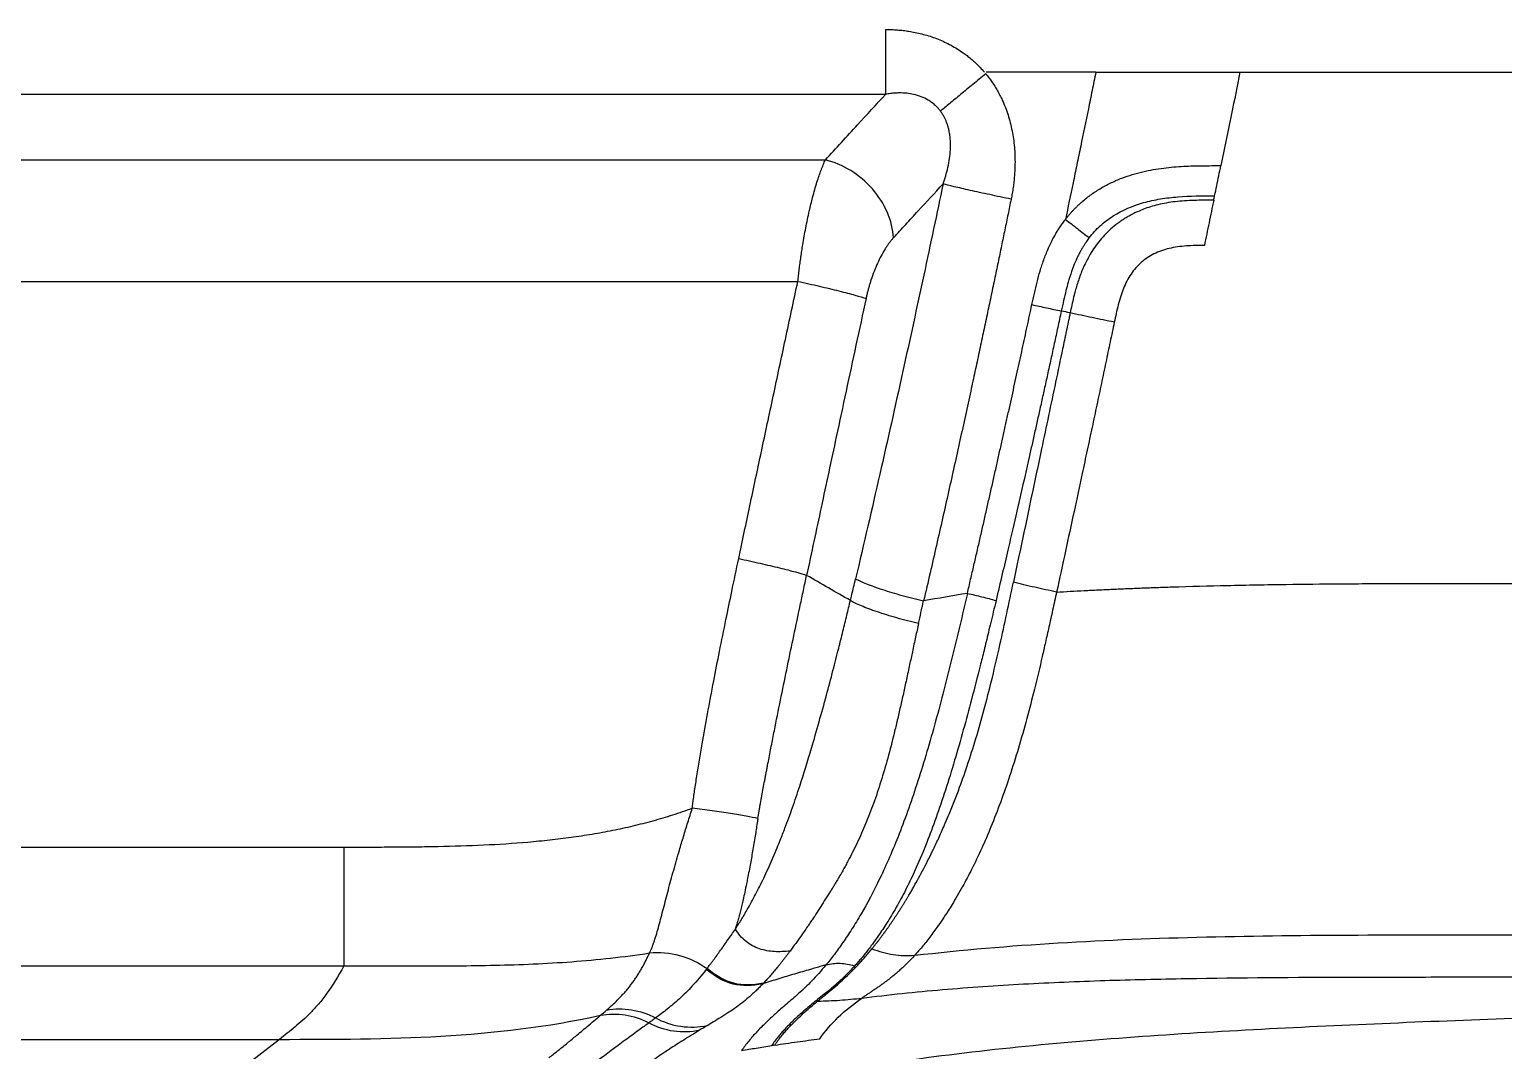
# Model space of a CAD drawing. Extents: x 0 to 84, y -21 to 126.
# Drawn here: x 33.72 to 43.5, y 68.7 to 75.48 of the extents above; entities that cross this region are included whole.
import ezdxf

# ---------------------------------------------------------------- set-up
doc = ezdxf.new("R2010")
doc.units = 0
doc.header["$MEASUREMENT"] = 0
doc.layers.add('1', color=4, linetype='Continuous')

# ---------------------------------------------------------------- blocks, each defined once
blk = doc.blocks.new('PRODIGY')
at = {"layer": '1', "color": 3, "linetype": 'Continuous', "lineweight": 25}
for p, q in [((40.7971, 75.195), (40.0677, 75.195)), ((40.7971, 75.195), (41.7543, 75.195)), ((41.7543, 75.195), (43.5626, 75.195)), ((6.248, 75.0497), (39.4018, 75.0497)), ((15.9212, 74.6137), (39.0007, 74.6137)), ((17.1363, 73.8064), (38.8182, 73.8064)), ((23.0982, 70.0498), (35.803, 70.0498)), ((24.4427, 69.2617), (35.803, 69.2617)), ((25.2651, 68.7727), (35.3756, 68.7727)), ((35.3756, 68.7727), (34.3238, 67.9571))]:
    blk.add_line(p, q, dxfattribs=at)
for points, knots in [([(39.4018, 75.4795), (39.4084, 75.4795), (39.4214, 75.4794), (39.441, 75.4788), (39.4605, 75.4779), (39.4798, 75.4766), (39.499, 75.475), (39.5181, 75.473), (39.537, 75.4706), (39.5559, 75.4678), (39.5985, 75.4607), (39.6638, 75.4458), (39.7514, 75.416), (39.8361, 75.3765), (39.899, 75.3373), (39.9417, 75.3058), (39.9668, 75.2856), (39.9911, 75.2644), (40.0143, 75.2422), (40.0368, 75.2192), (40.0509, 75.203), (40.058, 75.195)], [0, 0, 0, 0, 0.026663, 0.053173, 0.079537, 0.105768, 0.131873, 0.157863, 0.183748, 0.209539, 0.235245, 0.359352, 0.48143, 0.610536, 0.738143, 0.782066, 0.825778, 0.869352, 0.912864, 0.956388, 1, 1, 1, 1]), ([(39.4018, 75.0497), (39.4018, 75.0693), (39.4018, 75.0937), (39.4018, 75.1521), (39.4018, 75.1862), (39.4018, 75.2619), (39.4018, 75.3035), (39.4018, 75.3902), (39.4018, 75.4352), (39.4018, 75.4795)], [0, 0, 0, 0, 0.25, 0.25, 0.5, 0.5, 0.75, 0.75, 1, 1, 1, 1]), ([(40.0658, 75.1857), (40.0371, 75.1619), (40.0084, 75.1382), (39.9525, 75.0918), (39.9252, 75.0692), (39.8735, 75.0264), (39.849, 75.0061), (39.804, 74.9689), (39.7836, 74.952), (39.7656, 74.9371)], [0, 0, 0, 0, 0.25, 0.25, 0.5, 0.5, 0.75, 0.75, 1, 1, 1, 1]), ([(40.0658, 75.1857), (40.0694, 75.1813), (40.0766, 75.1725), (40.087, 75.159), (40.0971, 75.1452), (40.107, 75.1312), (40.1166, 75.117), (40.1259, 75.1025), (40.1349, 75.0878), (40.1436, 75.0728), (40.152, 75.0576), (40.1602, 75.0421), (40.168, 75.0263), (40.1881, 74.9838), (40.216, 74.9117), (40.2428, 74.8067), (40.2582, 74.6969), (40.2611, 74.6094), (40.259, 74.5461), (40.2566, 74.5078), (40.2529, 74.4692), (40.248, 74.4304), (40.2419, 74.3915), (40.2368, 74.3655), (40.2343, 74.3525)], [0, 0, 0, 0, 0.019396, 0.038806, 0.05824, 0.07771, 0.097227, 0.116801, 0.136444, 0.156166, 0.175979, 0.195893, 0.215919, 0.236068, 0.356297, 0.479384, 0.605037, 0.734141, 0.777522, 0.821248, 0.865338, 0.909814, 0.954695, 1, 1, 1, 1]), ([(40.7971, 75.195), (40.7888, 75.1547), (40.7806, 75.1144), (40.764, 75.0333), (40.7556, 74.9925), (40.7304, 74.8695), (40.7134, 74.7866), (40.6879, 74.6632), (40.6794, 74.6222), (40.6625, 74.5408), (40.6541, 74.5003), (40.6289, 74.3793), (40.612, 74.2988), (40.5951, 74.2183)], [0, 0, 0, 0, 0.125, 0.125, 0.25, 0.25, 0.5, 0.5, 0.625, 0.625, 0.75, 0.75, 1, 1, 1, 1]), ([(41.7543, 75.195), (41.7355, 75.1028), (41.6933, 74.8961), (41.6508, 74.6896), (41.6273, 74.5751)], [0, 0, 0, 0, 0.4460521, 1, 1, 1, 1]), ([(39.0007, 74.6137), (39.0717, 74.6911), (39.2049, 74.8366), (39.3391, 74.9818), (39.4018, 75.0497)], [0, 0, 0, 0, 0.532575, 1, 1, 1, 1]), ([(39.7656, 74.9371), (39.7638, 74.9395), (39.7601, 74.9443), (39.7543, 74.9514), (39.7482, 74.9583), (39.7418, 74.965), (39.7351, 74.9716), (39.7238, 74.9821), (39.707, 74.9958), (39.6775, 75.0154), (39.6375, 75.0347), (39.5891, 75.049), (39.5397, 75.0566), (39.4982, 75.0583), (39.4622, 75.057), (39.4323, 75.0544), (39.4121, 75.0513), (39.4018, 75.0497)], [0, 0, 0, 0, 0.02232, 0.044766, 0.067358, 0.090117, 0.113063, 0.136217, 0.204202, 0.272228, 0.397342, 0.530924, 0.646921, 0.771641, 0.844081, 0.920164, 1, 1, 1, 1]), ([(39.7826, 74.4536), (39.7833, 74.4558), (39.7849, 74.4602), (39.788, 74.4691), (39.7932, 74.4848), (39.8031, 74.5166), (39.8155, 74.5639), (39.8263, 74.6216), (39.8313, 74.6717), (39.8324, 74.7117), (39.8314, 74.7436), (39.8283, 74.7752), (39.8234, 74.8038), (39.8176, 74.8282), (39.8114, 74.8485), (39.8042, 74.868), (39.7961, 74.8867), (39.7869, 74.9044), (39.7769, 74.9213), (39.7693, 74.9318), (39.7656, 74.9371)], [0, 0, 0, 0, 0.014341, 0.028685, 0.057424, 0.115121, 0.231503, 0.354484, 0.469857, 0.533734, 0.593933, 0.659417, 0.722418, 0.765052, 0.806519, 0.846915, 0.886345, 0.924921, 0.962764, 1, 1, 1, 1]), ([(38.8182, 73.8064), (38.8189, 73.813), (38.8204, 73.8263), (38.8227, 73.8462), (38.825, 73.8663), (38.8275, 73.8865), (38.8301, 73.9068), (38.8328, 73.9271), (38.8356, 73.9476), (38.8385, 73.968), (38.8415, 73.9886), (38.8445, 74.0091), (38.8477, 74.0297), (38.856, 74.0812), (38.8709, 74.1649), (38.8928, 74.2701), (38.9178, 74.3725), (38.9397, 74.4491), (38.9587, 74.5073), (38.9702, 74.5395), (38.9796, 74.5638), (38.9866, 74.5813), (38.9936, 74.598), (38.9983, 74.6085), (39.0007, 74.6137)], [0, 0, 0, 0, 0.019991, 0.040155, 0.06049, 0.080991, 0.101655, 0.12248, 0.143461, 0.164594, 0.185876, 0.207302, 0.228868, 0.250569, 0.370454, 0.500425, 0.612161, 0.750086, 0.813104, 0.875003, 0.906421, 0.937737, 0.968935, 1, 1, 1, 1]), ([(39.453, 74.096), (39.4504, 74.1512), (39.4366, 74.2085), (39.3889, 74.3192), (39.3549, 74.3726), (39.2717, 74.4678), (39.2225, 74.5096), (39.1157, 74.5757), (39.0582, 74.6), (39.0007, 74.6137)], [0, 0, 0, 0, 0.25, 0.25, 0.5, 0.5, 0.75, 0.75, 1, 1, 1, 1]), ([(40.5951, 74.2183), (40.5988, 74.223), (40.6061, 74.2324), (40.6176, 74.2462), (40.6293, 74.2598), (40.6414, 74.2732), (40.6538, 74.2863), (40.6665, 74.2992), (40.6796, 74.3119), (40.693, 74.3244), (40.7216, 74.3497), (40.7674, 74.3858), (40.8325, 74.4277), (40.9003, 74.4634), (40.9914, 74.5022), (41.1073, 74.5369), (41.2454, 74.5609), (41.3785, 74.5721), (41.5052, 74.5752), (41.5873, 74.5751), (41.6273, 74.5751)], [0, 0, 0, 0, 0.015778, 0.031568, 0.04738, 0.063226, 0.079118, 0.09507, 0.111093, 0.127203, 0.143414, 0.211801, 0.281037, 0.347352, 0.413872, 0.542246, 0.665682, 0.78325, 0.894478, 1, 1, 1, 1]), ([(41.586, 74.3752), (41.5906, 74.3973), (41.6043, 74.4639), (41.6181, 74.5306), (41.6273, 74.5751)], [0, 0, 0, 0, 0.331685, 1, 1, 1, 1]), ([(39.7826, 74.4536), (39.7622, 74.3563), (39.7413, 74.2568), (39.6985, 74.0547), (39.6766, 73.9519), (39.6092, 73.6377), (39.5622, 73.4214), (39.4646, 72.9796), (39.4141, 72.7541), (39.31, 72.2969), (39.2564, 72.0652), (39.2015, 71.8316)], [0, 0, 0, 0, 0.125, 0.125, 0.25, 0.25, 0.5, 0.5, 0.75, 0.75, 1, 1, 1, 1]), ([(39.453, 74.096), (39.4668, 74.111), (39.4805, 74.1259), (39.5074, 74.1553), (39.5208, 74.1698), (39.5479, 74.1993), (39.5616, 74.2143), (39.5892, 74.2442), (39.603, 74.2592), (39.6719, 74.334), (39.7272, 74.3938), (39.7826, 74.4536)], [0, 0, 0, 0, 0.125, 0.125, 0.25, 0.25, 0.375, 0.375, 0.5, 0.5, 1, 1, 1, 1]), ([(40.2343, 74.3525), (40.1863, 74.3625), (40.1384, 74.3726), (40.0466, 74.3924), (40.0027, 74.402), (39.9229, 74.4198), (39.887, 74.4281), (39.826, 74.4425), (39.801, 74.4487), (39.7826, 74.4535)], [0, 0, 0, 0, 0.25, 0.25, 0.5, 0.5, 0.75, 0.75, 1, 1, 1, 1]), ([(40.2343, 74.3525), (40.2274, 74.3191), (40.2135, 74.2513), (40.1923, 74.1478), (40.1702, 74.0411), (40.1474, 73.9312), (40.1238, 73.8182), (40.0994, 73.702), (40.0743, 73.5829), (40.0483, 73.4607), (40.0216, 73.3357), (39.9942, 73.2078), (39.9639, 73.0677), (39.9307, 72.915), (39.8944, 72.7496), (39.857, 72.5804), (39.8185, 72.4077), (39.7789, 72.2316), (39.7381, 72.0521), (39.6963, 71.8693), (39.6679, 71.7466), (39.6535, 71.6846)], [0, 0, 0, 0, 0.037326, 0.075898, 0.115697, 0.156705, 0.198902, 0.24227, 0.286789, 0.332441, 0.379207, 0.427068, 0.476005, 0.536575, 0.598623, 0.662114, 0.727013, 0.793284, 0.860896, 0.929812, 1, 1, 1, 1]), ([(41.5798, 74.3452), (41.5575, 74.3452), (41.5142, 74.3452), (41.4498, 74.3446), (41.3868, 74.3419), (41.325, 74.3364), (41.266, 74.3277), (41.211, 74.3163), (41.1607, 74.3024), (41.1155, 74.2868), (41.0756, 74.2703), (41.041, 74.2536), (41.0115, 74.2375), (40.9871, 74.2227), (40.9674, 74.2098), (40.9524, 74.1992), (40.9416, 74.1913), (40.9351, 74.1863), (40.9011, 74.16), (40.8429, 74.1057), (40.7723, 74.013), (40.7287, 73.9327), (40.7025, 73.872), (40.6826, 73.8193), (40.6648, 73.7623), (40.6446, 73.6838), (40.6336, 73.6318), (40.6263, 73.597)], [0, 0, 0, 0, 0.049214, 0.095543, 0.142154, 0.188393, 0.232428, 0.273813, 0.312229, 0.347436, 0.379257, 0.407566, 0.432267, 0.453295, 0.470604, 0.484164, 0.49396, 0.499982, 0.502228, 0.588962, 0.674738, 0.758323, 0.789843, 0.820875, 0.882655, 0.921495, 1, 1, 1, 1]), ([(40.7533, 74.096), (40.7754, 74.1246), (40.7998, 74.1512), (40.8529, 74.1996), (40.8816, 74.2214), (40.9732, 74.2798), (41.0417, 74.3089), (41.1508, 74.3396), (41.1882, 74.3477), (41.2644, 74.3603), (41.3032, 74.3648), (41.4214, 74.3743), (41.5025, 74.3751), (41.586, 74.3752)], [0, 0, 0, 0, 0.125, 0.125, 0.25, 0.25, 0.5, 0.5, 0.625, 0.625, 0.75, 0.75, 1, 1, 1, 1]), ([(41.5798, 74.3452), (41.5747, 74.3205), (41.5644, 74.2705), (41.554, 74.2205), (41.5488, 74.1952)], [0, 0, 0, 0, 0.493272, 1, 1, 1, 1]), ([(40.3724, 73.6519), (40.3778, 73.6768), (40.3886, 73.7267), (40.4062, 73.8014), (40.423, 73.8635), (40.4383, 73.9124), (40.4551, 73.9615), (40.4785, 74.0209), (40.5052, 74.0766), (40.5273, 74.1167), (40.5431, 74.1434), (40.5597, 74.1692), (40.5769, 74.1942), (40.589, 74.2103), (40.5951, 74.2183)], [0, 0, 0, 0, 0.1245902, 0.2495959, 0.374775, 0.4386279, 0.5001955, 0.6282651, 0.7501069, 0.801299, 0.8518061, 0.9017061, 0.9510777, 1, 1, 1, 1]), ([(40.5951, 74.2183), (40.6215, 74.1979), (40.6478, 74.1775), (40.7006, 74.1368), (40.7269, 74.1164), (40.7533, 74.096)], [0, 0, 0, 0, 0.5, 0.5, 1, 1, 1, 1]), ([(41.5488, 74.1952), (41.5437, 74.1705), (41.5333, 74.1205), (41.5229, 74.0705), (41.5176, 74.0452)], [0, 0, 0, 0, 0.493953, 1, 1, 1, 1]), ([(39.453, 74.096), (39.451, 74.0937), (39.4468, 74.0891), (39.4405, 74.0817), (39.4343, 74.0741), (39.4281, 74.0662), (39.4219, 74.0579), (39.4158, 74.0493), (39.4097, 74.0405), (39.4036, 74.0313), (39.3906, 74.0109), (39.3712, 73.9773), (39.3465, 73.9271), (39.3237, 73.8729), (39.3072, 73.8266), (39.296, 73.7909), (39.2889, 73.7668), (39.2824, 73.7424), (39.2763, 73.7178), (39.2726, 73.7012), (39.2707, 73.6929)], [0, 0, 0, 0, 0.028346, 0.0566461, 0.0849179, 0.1131796, 0.1414489, 0.1697438, 0.1980821, 0.2264815, 0.2549597, 0.381578, 0.5070211, 0.6322551, 0.7552616, 0.804803, 0.8539195, 0.902738, 0.9513879, 1, 1, 1, 1]), ([(40.7533, 74.096), (40.7504, 74.0922), (40.7441, 74.0839), (40.7345, 74.0705), (40.7241, 74.0552), (40.7132, 74.038), (40.7017, 74.0187), (40.6899, 73.9973), (40.6732, 73.9646), (40.6545, 73.9227), (40.6328, 73.8651), (40.6145, 73.8066), (40.5975, 73.7419), (40.5825, 73.6778), (40.5727, 73.6327), (40.5678, 73.6097)], [0, 0, 0, 0, 0.027673, 0.059089, 0.094251, 0.133165, 0.17584, 0.222291, 0.272535, 0.385956, 0.483629, 0.624363, 0.735852, 0.86579, 1, 1, 1, 1]), ([(41.5176, 74.0452), (41.5066, 74.0452), (41.4866, 74.0451), (41.4468, 74.0444), (41.398, 74.0422), (41.3403, 74.0361), (41.2672, 74.0227), (41.1829, 73.994), (41.1095, 73.9455), (41.0614, 73.8968), (41.0187, 73.8409), (40.9862, 73.7769), (40.9614, 73.7074), (40.9454, 73.6515), (40.9317, 73.5932), (40.9236, 73.5544), (40.9195, 73.5352)], [0, 0, 0, 0, 0.037133, 0.067852, 0.134327, 0.202077, 0.263858, 0.385551, 0.500104, 0.557296, 0.616313, 0.737328, 0.797673, 0.865868, 0.9337, 1, 1, 1, 1]), ([(38.4253, 71.9655), (38.4501, 72.0825), (38.5002, 72.3194), (38.5767, 72.679), (38.6553, 73.0472), (38.736, 73.424), (38.7906, 73.6779), (38.8182, 73.8064)], [0, 0, 0, 0, 0.190638, 0.385956, 0.585956, 0.790637, 1, 1, 1, 1]), ([(38.8182, 73.8064), (38.8664, 73.796), (38.9146, 73.7853), (39.0068, 73.764), (39.0508, 73.7534), (39.1309, 73.7334), (39.1668, 73.7239), (39.2277, 73.7068), (39.2525, 73.6992), (39.2707, 73.6929)], [0, 0, 0, 0, 0.25, 0.25, 0.5, 0.5, 0.75, 0.75, 1, 1, 1, 1]), ([(39.2707, 73.6929), (39.2486, 73.5899), (39.2044, 73.3847), (39.1385, 73.0782), (39.0614, 72.7188), (38.974, 72.3111), (38.9085, 72.0048), (38.8764, 71.8543)], [0, 0, 0, 0, 0.168077, 0.33481, 0.500174, 0.75457, 1, 1, 1, 1]), ([(39.9441, 71.7343), (39.9513, 71.7656), (39.9657, 71.8278), (39.9872, 71.9208), (40.0084, 72.0128), (40.0293, 72.104), (40.0499, 72.1943), (40.0702, 72.2837), (40.0902, 72.3721), (40.11, 72.4596), (40.1295, 72.5462), (40.1486, 72.6318), (40.1675, 72.7164), (40.1862, 72.8), (40.2045, 72.8827), (40.2226, 72.9643), (40.2403, 73.0449), (40.2578, 73.1245), (40.275, 73.203), (40.292, 73.2804), (40.3086, 73.3568), (40.325, 73.4321), (40.3411, 73.5064), (40.3569, 73.5795), (40.3673, 73.6279), (40.3724, 73.6519)], [0, 0, 0, 0, 0.0491913, 0.0978982, 0.1461156, 0.1938385, 0.241062, 0.287781, 0.3339906, 0.3796858, 0.4248615, 0.4695127, 0.5136346, 0.557222, 0.6002701, 0.6427738, 0.6847283, 0.7261286, 0.7669697, 0.8072467, 0.8469548, 0.886089, 0.9246445, 0.9626164, 1, 1, 1, 1]), ([(40.3724, 73.6519), (40.405, 73.6449), (40.4376, 73.6379), (40.5027, 73.6238), (40.5352, 73.6168), (40.5678, 73.6097)], [0, 0, 0, 0, 0.5, 0.5, 1, 1, 1, 1]), ([(40.5678, 73.6097), (40.5599, 73.5731), (40.5443, 73.5009), (40.5211, 73.3939), (40.4984, 73.2898), (40.4762, 73.1885), (40.4546, 73.0901), (40.4335, 72.9946), (40.413, 72.902), (40.393, 72.8122), (40.3735, 72.7252), (40.3424, 72.587), (40.3, 72.3996), (40.2527, 72.1935), (40.2114, 72.0157), (40.1744, 71.8572), (40.148, 71.7457), (40.1342, 71.6869)], [0, 0, 0, 0, 0.056816, 0.112245, 0.166237, 0.218761, 0.269803, 0.31936, 0.367443, 0.414067, 0.459256, 0.503038, 0.629623, 0.751676, 0.825171, 0.907769, 1, 1, 1, 1]), ([(40.6263, 73.597), (40.6243, 73.5877), (40.6224, 73.5785), (40.6184, 73.5591), (40.6162, 73.5489), (40.6096, 73.517), (40.6048, 73.4942), (40.5981, 73.4625), (40.596, 73.4523), (40.5919, 73.433), (40.59, 73.4238), (40.5842, 73.396), (40.5648, 73.3036), (40.5453, 73.2111), (40.4987, 72.9893), (40.4675, 72.8414), (40.374, 72.3981), (40.3116, 72.1028), (40.2493, 71.8079)], [0, 0, 0, 0, 0.015625, 0.015625, 0.03125, 0.03125, 0.0625, 0.0625, 0.078125, 0.078125, 0.09375, 0.09375, 0.125, 0.25, 0.25, 0.5, 0.5, 1, 1, 1, 1]), ([(40.9195, 73.5352), (40.9104, 73.4914), (40.8917, 73.4026), (40.8632, 73.2672), (40.8337, 73.1277), (40.8032, 72.9841), (40.7718, 72.8364), (40.7394, 72.6847), (40.6995, 72.4979), (40.6514, 72.2741), (40.5946, 72.0115), (40.5559, 71.8335), (40.5362, 71.7428)], [0, 0, 0, 0, 0.07312, 0.148557, 0.226306, 0.306357, 0.388702, 0.473329, 0.560223, 0.701463, 0.848085, 1, 1, 1, 1]), ([(40.9195, 73.5352), (40.8951, 73.5403), (40.8706, 73.5455), (40.8217, 73.5557), (40.7973, 73.5609), (40.724, 73.5763), (40.6751, 73.5866), (40.6263, 73.597)], [0, 0, 0, 0, 0.25, 0.25, 0.5, 0.5, 1, 1, 1, 1]), ([(38.1168, 70.3073), (38.1182, 70.319), (38.1214, 70.3438), (38.1268, 70.3829), (38.133, 70.426), (38.1401, 70.4732), (38.1504, 70.5403), (38.1645, 70.6279), (38.1876, 70.765), (38.219, 70.9406), (38.2576, 71.1453), (38.2988, 71.3544), (38.339, 71.5526), (38.3816, 71.7582), (38.41, 71.8928), (38.4253, 71.9655)], [0, 0, 0, 0, 0.020988, 0.044394, 0.07022, 0.098467, 0.129136, 0.191077, 0.256178, 0.376303, 0.508293, 0.626718, 0.755308, 0.867965, 1, 1, 1, 1]), ([(38.4253, 71.9655), (38.4731, 71.9554), (38.521, 71.9449), (38.6126, 71.9241), (38.6563, 71.9138), (38.736, 71.8942), (38.7719, 71.8849), (38.8329, 71.8681), (38.8579, 71.8606), (38.8764, 71.8543)], [0, 0, 0, 0, 0.25, 0.25, 0.5, 0.5, 0.75, 0.75, 1, 1, 1, 1]), ([(38.5526, 70.2397), (38.555, 70.2555), (38.5576, 70.2715), (38.561, 70.2918), (38.5617, 70.2959), (38.5632, 70.3041), (38.5639, 70.3082), (38.565, 70.3145), (38.5654, 70.3167), (38.5663, 70.3215), (38.5667, 70.324), (38.568, 70.3311), (38.5688, 70.3352), (38.5757, 70.3728), (38.5819, 70.4063), (38.5914, 70.4568), (38.5946, 70.4737), (38.5994, 70.499), (38.601, 70.5075), (38.6042, 70.5244), (38.6058, 70.5328), (38.6091, 70.5499), (38.6107, 70.5586), (38.614, 70.5755), (38.6156, 70.584), (38.6205, 70.6094), (38.6238, 70.6263), (38.6336, 70.6773), (38.6403, 70.7114), (38.6537, 70.7798), (38.6605, 70.814), (38.6808, 70.9161), (38.6944, 70.9834), (38.7355, 71.1854), (38.7632, 71.3193), (38.8054, 71.5201), (38.8196, 71.5871), (38.8409, 71.6876), (38.848, 71.721), (38.8621, 71.7876), (38.8692, 71.8209), (38.8764, 71.8543)], [0, 0, 0, 0, 0.03125, 0.03125, 0.039063, 0.039063, 0.046875, 0.046875, 0.050781, 0.050781, 0.054688, 0.054688, 0.0625, 0.0625, 0.125, 0.125, 0.15625, 0.15625, 0.171875, 0.171875, 0.1875, 0.1875, 0.203125, 0.203125, 0.21875, 0.21875, 0.25, 0.25, 0.3125, 0.3125, 0.375, 0.375, 0.5, 0.5, 0.75, 0.75, 0.875, 0.875, 0.9375, 0.9375, 1, 1, 1, 1]), ([(39.1672, 71.6867), (39.1703, 71.6999), (39.1773, 71.7292), (39.1887, 71.7776), (39.197, 71.8127), (39.2015, 71.8316)], [0, 0, 0, 0, 0.273957, 0.607288, 1, 1, 1, 1]), ([(39.2015, 71.8316), (39.2194, 71.8214), (39.244, 71.8099), (39.3045, 71.7856), (39.3404, 71.7727), (39.4204, 71.7467), (39.4645, 71.7336), (39.5569, 71.7082), (39.6052, 71.6959), (39.6535, 71.6846)], [0, 0, 0, 0, 0.25, 0.25, 0.5, 0.5, 0.75, 0.75, 1, 1, 1, 1]), ([(39.3101, 69.3738), (39.3142, 69.3788), (39.3224, 69.3889), (39.3346, 69.4043), (39.3468, 69.4199), (39.3589, 69.4356), (39.3708, 69.4515), (39.3827, 69.4674), (39.3945, 69.4835), (39.4061, 69.4997), (39.4177, 69.5159), (39.4291, 69.5323), (39.4404, 69.5486), (39.4516, 69.5651), (39.4626, 69.5816), (39.4736, 69.5981), (39.4843, 69.6147), (39.495, 69.6312), (39.5055, 69.6478), (39.5158, 69.6643), (39.526, 69.6809), (39.5361, 69.6974), (39.546, 69.7138), (39.5737, 69.7605), (39.6208, 69.8433), (39.6755, 69.9476), (39.721, 70.0402), (39.7573, 70.1176), (39.7922, 70.1962), (39.8382, 70.3046), (39.89, 70.4366), (39.9521, 70.6131), (40.0091, 70.795), (40.0621, 70.9849), (40.1127, 71.1855), (40.1598, 71.3895), (40.2056, 71.6005), (40.2347, 71.7387), (40.2493, 71.8079)], [0, 0, 0, 0, 0.013629, 0.027055, 0.040279, 0.053304, 0.066133, 0.078768, 0.091211, 0.103461, 0.115512, 0.127363, 0.139013, 0.150463, 0.161714, 0.172767, 0.183625, 0.194288, 0.204757, 0.215032, 0.22511, 0.234991, 0.244672, 0.254155, 0.316035, 0.380036, 0.407586, 0.442454, 0.480745, 0.504507, 0.570695, 0.627732, 0.688539, 0.750754, 0.808521, 0.874944, 0.937388, 1, 1, 1, 1]), ([(40.5362, 71.7428), (40.5115, 71.7482), (40.4871, 71.7535), (40.4387, 71.7642), (40.4147, 71.7695), (40.3671, 71.7803), (40.3435, 71.7858), (40.2964, 71.7967), (40.273, 71.8023), (40.2493, 71.8079)], [0, 0, 0, 0, 0.25, 0.25, 0.5, 0.5, 0.75, 0.75, 1, 1, 1, 1]), ([(40.5362, 71.7428), (40.5666, 71.7446), (40.628, 71.7482), (40.7206, 71.7532), (40.8145, 71.7579), (40.9096, 71.7623), (41.006, 71.7665), (41.1037, 71.7704), (41.2027, 71.7741), (41.3914, 71.7804), (41.6779, 71.7881), (42.049, 71.7946), (42.4308, 71.7985), (42.8066, 71.8003), (43.1032, 71.8007), (43.3525, 71.8007), (43.477, 71.8007), (43.5626, 71.8007)], [0, 0, 0, 0, 0.0302264, 0.0608647, 0.0919156, 0.1233792, 0.1552561, 0.1875465, 0.2202509, 0.2533695, 0.3746818, 0.504235, 0.6211974, 0.7529581, 0.8766625, 0.9151201, 1, 1, 1, 1]), ([(38.4031, 69.5049), (38.4072, 69.5111), (38.4149, 69.5231), (38.4261, 69.5407), (38.4362, 69.557), (38.4453, 69.5719), (38.4535, 69.5853), (38.4682, 69.6099), (38.4896, 69.6467), (38.5262, 69.7127), (38.5722, 69.8018), (38.6264, 69.9172), (38.6699, 70.0184), (38.7051, 70.1045), (38.7397, 70.1929), (38.783, 70.3118), (38.842, 70.4874), (38.918, 70.7333), (38.9909, 70.9924), (39.05, 71.2157), (39.0864, 71.3579), (39.1171, 71.4805), (39.143, 71.5862), (39.1593, 71.6541), (39.1672, 71.6867)], [0, 0, 0, 0, 0.013552, 0.025988, 0.037306, 0.047501, 0.056569, 0.064505, 0.096979, 0.12853, 0.188511, 0.254724, 0.318156, 0.343517, 0.381498, 0.444553, 0.507016, 0.613273, 0.754703, 0.819625, 0.877296, 0.921416, 0.962341, 1, 1, 1, 1]), ([(39.9441, 71.7343), (39.9105, 71.5899), (39.8766, 71.4459), (39.8066, 71.1615), (39.7705, 71.0211), (39.6953, 70.7483), (39.6562, 70.6156), (39.5955, 70.4275), (39.575, 70.3666), (39.5334, 70.249), (39.5124, 70.1923), (39.47, 70.0838), (39.4487, 70.032), (39.406, 69.9334), (39.3846, 69.8867), (39.3208, 69.7539), (39.2787, 69.6754), (39.2172, 69.57), (39.1969, 69.5369), (39.1569, 69.4743), (39.1372, 69.4447), (39.1082, 69.4026), (39.0986, 69.389), (39.0794, 69.3624), (39.0699, 69.3495), (39.051, 69.3244), (39.0416, 69.3123), (39.0231, 69.2888), (39.0139, 69.2774), (39.0049, 69.2665)], [0, 0, 0, 0, 0.125, 0.125, 0.25, 0.25, 0.375, 0.375, 0.4375, 0.4375, 0.5, 0.5, 0.5625, 0.5625, 0.625, 0.625, 0.75, 0.75, 0.8125, 0.8125, 0.875, 0.875, 0.90625, 0.90625, 0.9375, 0.9375, 0.96875, 0.96875, 1, 1, 1, 1]), ([(39.6195, 71.5344), (39.5712, 71.5458), (39.5228, 71.5583), (39.4303, 71.5844), (39.3862, 71.598), (39.3061, 71.6249), (39.2702, 71.6383), (39.2096, 71.6638), (39.185, 71.6759), (39.1672, 71.6867)], [0, 0, 0, 0, 0.25, 0.25, 0.5, 0.5, 0.75, 0.75, 1, 1, 1, 1]), ([(40.1342, 71.6869), (40.1282, 71.6617), (40.1166, 71.613), (40.0997, 71.5423), (40.0838, 71.4761), (40.0688, 71.4143), (40.0547, 71.3569), (40.0416, 71.3038), (40.0144, 71.1947), (39.9735, 71.0348), (39.9169, 70.8246), (39.859, 70.6223), (39.7988, 70.427), (39.7368, 70.2435), (39.6721, 70.0704), (39.609, 69.9206), (39.5465, 69.7883), (39.4861, 69.6736), (39.4257, 69.5706), (39.365, 69.4769), (39.3176, 69.4103), (39.2814, 69.3627), (39.2579, 69.333), (39.2357, 69.3061), (39.2147, 69.2815), (39.2012, 69.2664), (39.1946, 69.259)], [0, 0, 0, 0, 0.0215605, 0.0417447, 0.0606672, 0.0784039, 0.0949448, 0.1102419, 0.1242837, 0.1895566, 0.2499375, 0.3117322, 0.3756809, 0.4383279, 0.5009092, 0.5700662, 0.6258887, 0.6868853, 0.7508482, 0.8095007, 0.8753527, 0.9022344, 0.9281624, 0.953121, 0.977079, 1, 1, 1, 1]), ([(40.5362, 71.7428), (40.5274, 71.7027), (40.5106, 71.6255), (40.4861, 71.5141), (40.4632, 71.4117), (40.4317, 71.2739), (40.3913, 71.104), (40.3387, 70.8999), (40.2838, 70.7058), (40.2257, 70.5207), (40.1645, 70.3457), (40.1022, 70.1857), (40.0372, 70.0354), (39.974, 69.9036), (39.908, 69.7787), (39.8565, 69.6903), (39.8121, 69.6191), (39.7786, 69.5681), (39.745, 69.5195), (39.7146, 69.4777), (39.6875, 69.442), (39.6613, 69.4089), (39.6371, 69.3796), (39.6148, 69.3537), (39.6008, 69.3381), (39.594, 69.3306)], [0, 0, 0, 0, 0.0355, 0.068419, 0.09872, 0.1264, 0.191229, 0.251004, 0.312573, 0.373339, 0.43238, 0.494612, 0.552964, 0.61695, 0.673783, 0.741901, 0.767008, 0.805502, 0.842184, 0.869757, 0.899342, 0.927218, 0.95332, 0.977596, 1, 1, 1, 1]), ([(39.6195, 71.5344), (39.6249, 71.5587), (39.6304, 71.583), (39.6372, 71.6132), (39.6385, 71.6192), (39.6414, 71.6319), (39.643, 71.6387), (39.6461, 71.6523), (39.6477, 71.6592), (39.6507, 71.6724), (39.6522, 71.6786), (39.6535, 71.6846)], [0, 0, 0, 0, 0.5, 0.5, 0.625, 0.625, 0.75, 0.75, 0.875, 0.875, 1, 1, 1, 1]), ([(39.9441, 71.7343), (39.9605, 71.7306), (39.9768, 71.7269), (40.009, 71.7193), (40.0249, 71.7155), (40.0564, 71.7076), (40.072, 71.7036), (40.1031, 71.6954), (40.1185, 71.6911), (40.1342, 71.6869)], [0, 0, 0, 0, 0.25, 0.25, 0.5, 0.5, 0.75, 0.75, 1, 1, 1, 1]), ([(39.6195, 71.5344), (39.6163, 71.5197), (39.6097, 71.4897), (39.5997, 71.4437), (39.5893, 71.3959), (39.5762, 71.335), (39.5594, 71.2566), (39.5396, 71.1645), (39.5191, 71.0707), (39.499, 70.9807), (39.4787, 70.8926), (39.4513, 70.7783), (39.416, 70.641), (39.3704, 70.4848), (39.3215, 70.3388), (39.2777, 70.2258), (39.2407, 70.1399), (39.212, 70.0772), (39.1824, 70.0166), (39.157, 69.9675), (39.1363, 69.9288), (39.1231, 69.9045), (39.1117, 69.8843), (39.0997, 69.8634), (39.0854, 69.8392), (39.0702, 69.8135), (39.0564, 69.7905), (39.0425, 69.7677), (39.0299, 69.7483), (39.0189, 69.732), (39.0076, 69.7144), (38.9883, 69.6837), (38.9619, 69.6407), (38.9352, 69.5995), (38.9133, 69.567), (38.8973, 69.5435), (38.8793, 69.5169), (38.8602, 69.4893), (38.8401, 69.4607), (38.8217, 69.4348), (38.8035, 69.4096), (38.785, 69.3842), (38.7727, 69.3677), (38.7665, 69.3593)], [0, 0, 0, 0, 0.015542, 0.031777, 0.048694, 0.066285, 0.096334, 0.132037, 0.164638, 0.196991, 0.229333, 0.260799, 0.32308, 0.383735, 0.44311, 0.501582, 0.529775, 0.559621, 0.58942, 0.61768, 0.633397, 0.649164, 0.65594, 0.665782, 0.682842, 0.695726, 0.708694, 0.721757, 0.734946, 0.742702, 0.75048, 0.766097, 0.797622, 0.829578, 0.845859, 0.862303, 0.877277, 0.901, 0.921136, 0.939887, 0.959318, 0.979354, 1, 1, 1, 1]), ([(35.803, 70.0498), (35.8648, 70.0498), (35.9703, 70.0498), (36.1306, 70.0502), (36.2776, 70.0514), (36.4816, 70.0546), (36.7292, 70.0622), (36.9768, 70.0779), (37.1701, 70.0967), (37.3124, 70.1142), (37.4514, 70.1352), (37.5891, 70.1604), (37.7237, 70.1897), (37.835, 70.2182), (37.9227, 70.2433), (37.9882, 70.2634), (38.0529, 70.2846), (38.0955, 70.2998), (38.1168, 70.3073)], [0, 0, 0, 0, 0.079146, 0.135269, 0.205409, 0.267584, 0.396821, 0.52282, 0.585505, 0.645651, 0.706671, 0.765594, 0.825059, 0.883259, 0.912721, 0.941991, 0.97108, 1, 1, 1, 1]), ([(37.8335, 69.3466), (37.8349, 69.3495), (37.8378, 69.3554), (37.8421, 69.3647), (37.8464, 69.3744), (37.8502, 69.3838), (37.8542, 69.394), (37.8593, 69.4078), (37.8734, 69.4493), (37.8953, 69.5246), (37.9203, 69.621), (37.9415, 69.7029), (37.9634, 69.7863), (37.9929, 69.8944), (38.0229, 69.9991), (38.0453, 70.0748), (38.059, 70.1205), (38.073, 70.1667), (38.0874, 70.2132), (38.1019, 70.2602), (38.1118, 70.2916), (38.1168, 70.3073)], [0, 0, 0, 0, 0.015163, 0.030701, 0.046615, 0.062908, 0.075526, 0.094039, 0.125757, 0.256115, 0.384879, 0.448392, 0.510339, 0.633223, 0.754977, 0.795362, 0.835911, 0.876637, 0.917552, 0.95867, 1, 1, 1, 1]), ([(38.5526, 70.2397), (38.5315, 70.2444), (38.505, 70.2496), (38.4435, 70.2605), (38.4085, 70.2664), (38.3322, 70.2782), (38.291, 70.2842), (38.2055, 70.296), (38.1611, 70.3018), (38.1168, 70.3073)], [0, 0, 0, 0, 0.25, 0.25, 0.5, 0.5, 0.75, 0.75, 1, 1, 1, 1]), ([(38.5526, 70.2397), (38.5515, 70.2323), (38.5493, 70.2176), (38.546, 70.196), (38.5427, 70.1752), (38.5396, 70.1552), (38.5348, 70.1253), (38.5282, 70.0849), (38.5172, 70.0196), (38.5027, 69.9373), (38.4884, 69.8617), (38.4757, 69.7985), (38.4658, 69.7514), (38.4554, 69.7041), (38.4458, 69.6629), (38.4369, 69.6267), (38.4281, 69.5923), (38.4195, 69.5608), (38.4112, 69.5317), (38.4058, 69.5137), (38.4031, 69.5049)], [0, 0, 0, 0, 0.027045, 0.053207, 0.078493, 0.102904, 0.126444, 0.188338, 0.251625, 0.369259, 0.499279, 0.54645, 0.62279, 0.692798, 0.746935, 0.802799, 0.856003, 0.906582, 0.954569, 1, 1, 1, 1]), ([(35.803, 70.0498), (35.803, 69.9711), (35.803, 69.8929), (35.803, 69.7418), (35.803, 69.6689), (35.803, 69.5325), (35.803, 69.469), (35.803, 69.355), (35.803, 69.3044), (35.803, 69.2617)], [0, 0, 0, 0, 0.25, 0.25, 0.5, 0.5, 0.75, 0.75, 1, 1, 1, 1]), ([(38.2149, 69.2433), (38.2173, 69.2464), (38.2221, 69.2526), (38.2294, 69.262), (38.2377, 69.273), (38.2475, 69.2859), (38.2622, 69.3057), (38.2811, 69.3313), (38.3048, 69.364), (38.329, 69.3977), (38.3537, 69.4327), (38.3784, 69.4681), (38.395, 69.4927), (38.4031, 69.5049)], [0, 0, 0, 0, 0.0431141, 0.0851229, 0.1261933, 0.1892163, 0.252176, 0.3770854, 0.5021992, 0.6300931, 0.7518536, 0.8774529, 1, 1, 1, 1]), ([(38.7665, 69.3593), (38.7313, 69.3551), (38.6968, 69.3533), (38.6288, 69.3573), (38.5953, 69.3632), (38.5315, 69.3852), (38.5012, 69.4014), (38.447, 69.4449), (38.4231, 69.4723), (38.4031, 69.5048)], [0, 0, 0, 0, 0.25, 0.25, 0.5, 0.5, 0.75, 0.75, 1, 1, 1, 1]), ([(39.594, 69.3306), (39.9068, 69.367), (40.2247, 69.3937), (40.8705, 69.4326), (41.1986, 69.4448), (41.8633, 69.4605), (42.1998, 69.4639), (42.8781, 69.4673), (43.2198, 69.4672), (43.5626, 69.4672)], [0, 0, 0, 0, 0.25, 0.25, 0.5, 0.5, 0.75, 0.75, 1, 1, 1, 1]), ([(35.803, 69.2617), (35.8241, 69.2617), (35.8448, 69.2617), (35.8862, 69.2617), (35.9069, 69.2616), (35.9692, 69.2615), (36.0107, 69.2613), (36.1355, 69.2609), (36.2189, 69.2606), (36.4697, 69.2604), (36.6377, 69.2611), (36.9757, 69.2689), (37.1456, 69.2758), (37.488, 69.3011), (37.6603, 69.3195), (37.8335, 69.3466)], [0, 0, 0, 0, 0.03125, 0.03125, 0.0625, 0.0625, 0.125, 0.125, 0.25, 0.25, 0.5, 0.5, 0.75, 0.75, 1, 1, 1, 1]), ([(37.5476, 68.9669), (37.5519, 68.9707), (37.5643, 68.9815), (37.5882, 69.0029), (37.6135, 69.027), (37.6369, 69.0506), (37.6547, 69.0695), (37.6726, 69.0895), (37.6903, 69.1105), (37.7076, 69.1323), (37.7241, 69.1546), (37.7401, 69.1774), (37.7554, 69.2009), (37.7701, 69.2248), (37.7841, 69.249), (37.7975, 69.2734), (37.8101, 69.2978), (37.822, 69.322), (37.8297, 69.3386), (37.8335, 69.3467)], [0, 0, 0, 0, 0.046284, 0.13111, 0.254399, 0.317334, 0.380312, 0.443381, 0.50659, 0.566392, 0.623981, 0.679311, 0.732324, 0.782974, 0.83123, 0.877071, 0.920482, 0.961459, 1, 1, 1, 1]), ([(37.8335, 69.3467), (37.8992, 69.353), (37.9675, 69.3471), (38.0983, 69.3117), (38.1606, 69.2822), (38.2149, 69.2433)], [0, 0, 0, 0, 0.5, 0.5, 1, 1, 1, 1]), ([(38.7665, 69.3593), (38.7624, 69.3538), (38.754, 69.3427), (38.7416, 69.3264), (38.7292, 69.3101), (38.7166, 69.2941), (38.704, 69.2781), (38.6914, 69.2623), (38.6755, 69.2428), (38.6565, 69.2199), (38.6345, 69.1944), (38.6127, 69.1698), (38.5983, 69.1543), (38.5911, 69.1466)], [0, 0, 0, 0, 0.066984, 0.134866, 0.203648, 0.273329, 0.343908, 0.41538, 0.487741, 0.615497, 0.743502, 0.871704, 1, 1, 1, 1]), ([(38.9497, 69.0268), (38.9547, 69.0309), (38.9644, 69.0388), (38.9787, 69.0504), (38.9922, 69.0612), (39.0046, 69.0713), (39.016, 69.0806), (39.0373, 69.0982), (39.0687, 69.1245), (39.1128, 69.1635), (39.1583, 69.2064), (39.1965, 69.245), (39.2255, 69.276), (39.2451, 69.2975), (39.2658, 69.3209), (39.2875, 69.3462), (39.3025, 69.3645), (39.3101, 69.3738)], [0, 0, 0, 0, 0.05111, 0.098423, 0.142, 0.18174, 0.217549, 0.249381, 0.380008, 0.500251, 0.62637, 0.749846, 0.796298, 0.844594, 0.894677, 0.94649, 1, 1, 1, 1]), ([(39.594, 69.3306), (39.5903, 69.3266), (39.5829, 69.3185), (39.5719, 69.3068), (39.5609, 69.2954), (39.55, 69.2844), (39.5392, 69.2736), (39.5284, 69.2631), (39.5177, 69.2529), (39.507, 69.243), (39.4964, 69.2334), (39.4859, 69.224), (39.4754, 69.2149), (39.465, 69.206), (39.4547, 69.1974), (39.4444, 69.189), (39.4342, 69.1808), (39.4241, 69.1728), (39.414, 69.1651), (39.4039, 69.1575), (39.394, 69.1501), (39.3841, 69.1429), (39.3742, 69.1358), (39.3645, 69.1289), (39.3548, 69.1221), (39.3451, 69.1154), (39.3355, 69.1088), (39.326, 69.1024), (39.3165, 69.096), (39.3071, 69.0897), (39.2978, 69.0834), (39.2885, 69.0772), (39.2793, 69.0711), (39.2702, 69.0649), (39.2611, 69.0587), (39.252, 69.0526), (39.2461, 69.0485), (39.2431, 69.0464)], [0, 0, 0, 0, 0.027006, 0.05407, 0.081195, 0.108385, 0.135644, 0.162974, 0.190381, 0.217866, 0.245433, 0.273086, 0.300827, 0.328659, 0.356586, 0.38461, 0.412735, 0.440962, 0.469295, 0.497735, 0.526287, 0.554951, 0.583731, 0.612629, 0.641647, 0.670787, 0.700052, 0.729443, 0.758963, 0.788614, 0.818397, 0.848316, 0.878371, 0.908565, 0.9389, 0.969377, 1, 1, 1, 1]), ([(39.3101, 69.3738), (39.3338, 69.3655), (39.3572, 69.3575), (39.4039, 69.3442), (39.4273, 69.3389), (39.4743, 69.3319), (39.4979, 69.3301), (39.5456, 69.3291), (39.5696, 69.3298), (39.594, 69.3306)], [0, 0, 0, 0, 0.25, 0.25, 0.5, 0.5, 0.75, 0.75, 1, 1, 1, 1]), ([(35.803, 69.2617), (35.7648, 69.1897), (35.7272, 69.1295), (35.6721, 69.0531), (35.654, 69.03), (35.6181, 68.9874), (35.6004, 68.9681), (35.5479, 68.9141), (35.5135, 68.8836), (35.4619, 68.8406), (35.4447, 68.8268), (35.4102, 68.7996), (35.3929, 68.7862), (35.3756, 68.7727)], [0, 0, 0, 0, 0.25, 0.25, 0.375, 0.375, 0.5, 0.5, 0.75, 0.75, 0.875, 0.875, 1, 1, 1, 1]), ([(38.2102, 69.2373), (38.1778, 69.1961), (38.1469, 69.1598), (38.0877, 69.0954), (38.0594, 69.0674), (38.0043, 69.017), (37.9776, 68.9947), (37.9382, 68.9635), (37.9252, 68.9535), (37.8991, 68.9338), (37.8861, 68.9241), (37.873, 68.9145)], [0, 0, 0, 0, 0.25, 0.25, 0.5, 0.5, 0.75, 0.75, 0.875, 0.875, 1, 1, 1, 1]), ([(38.5911, 69.1466), (38.5175, 69.1316), (38.4539, 69.1299), (38.3328, 69.1599), (38.2755, 69.1917), (38.2149, 69.2433)], [0, 0, 0, 0, 0.5, 0.5, 1, 1, 1, 1]), ([(39.0049, 69.2665), (38.9722, 69.2269), (38.9407, 69.192), (38.88, 69.1294), (38.8508, 69.1017), (38.795, 69.0513), (38.7683, 69.0286), (38.7174, 68.9849), (38.6932, 68.9638), (38.6471, 68.9224), (38.6252, 68.9021), (38.5837, 68.8619), (38.564, 68.842), (38.5266, 68.8021), (38.5089, 68.782), (38.4754, 68.7411), (38.4596, 68.7201), (38.4448, 68.6984)], [0, 0, 0, 0, 0.125, 0.125, 0.25, 0.25, 0.375, 0.375, 0.5, 0.5, 0.625, 0.625, 0.75, 0.75, 0.875, 0.875, 1, 1, 1, 1]), ([(39.0049, 69.2665), (38.9945, 69.2636), (38.9723, 69.2575), (38.9373, 69.2476), (38.8958, 69.2357), (38.8479, 69.2218), (38.7786, 69.2013), (38.691, 69.1748), (38.6217, 69.1528), (38.5864, 69.1416)], [0, 0, 0, 0, 0.074141, 0.157316, 0.249515, 0.370752, 0.499264, 0.745741, 1, 1, 1, 1]), ([(39.1946, 69.259), (39.1908, 69.2549), (39.1833, 69.2466), (39.172, 69.2346), (39.1608, 69.2228), (39.1496, 69.2113), (39.1384, 69.2001), (39.1272, 69.1892), (39.1161, 69.1784), (39.105, 69.1679), (39.0939, 69.1576), (39.0828, 69.1476), (39.0717, 69.1377), (39.0607, 69.128), (39.0497, 69.1185), (39.0387, 69.1092), (39.0278, 69.1), (39.0086, 69.0842), (38.9784, 69.0598), (38.94, 69.0293), (38.9017, 68.9983), (38.8552, 68.9593), (38.8011, 68.9111), (38.7553, 68.866), (38.724, 68.8323), (38.7045, 68.8102), (38.6844, 68.786), (38.6639, 68.7597), (38.6507, 68.7409), (38.6439, 68.7312)], [0, 0, 0, 0, 0.014895, 0.029873, 0.044941, 0.060102, 0.075362, 0.090726, 0.1062, 0.121787, 0.137492, 0.153319, 0.169269, 0.185344, 0.201543, 0.217866, 0.234308, 0.250864, 0.305099, 0.375421, 0.437823, 0.500655, 0.624457, 0.74993, 0.793033, 0.839552, 0.889544, 0.943037, 1, 1, 1, 1]), ([(39.1946, 69.259), (39.1783, 69.263), (39.1624, 69.2669), (39.1307, 69.2727), (39.1149, 69.2746), (39.0836, 69.2759), (39.068, 69.2752), (39.0366, 69.2719), (39.0209, 69.2693), (39.0049, 69.2665)], [0, 0, 0, 0, 0.25, 0.25, 0.5, 0.5, 0.75, 0.75, 1, 1, 1, 1]), ([(38.5864, 69.1416), (38.5824, 69.1374), (38.5745, 69.1292), (38.5629, 69.1174), (38.5516, 69.1062), (38.5407, 69.0957), (38.5302, 69.0857), (38.52, 69.0763), (38.5102, 69.0674), (38.5007, 69.059), (38.479, 69.0401), (38.4447, 69.0122), (38.4009, 68.9799), (38.3544, 68.9484), (38.3078, 68.919), (38.2597, 68.89), (38.2297, 68.872), (38.2154, 68.8633)], [0, 0, 0, 0, 0.03134, 0.061803, 0.091384, 0.120079, 0.147885, 0.174798, 0.200818, 0.225948, 0.250196, 0.374075, 0.500534, 0.60354, 0.750422, 0.880783, 1, 1, 1, 1]), ([(39.2431, 69.0464), (39.4208, 69.069), (39.5993, 69.0875), (39.9576, 69.1184), (40.1374, 69.1306), (40.4968, 69.1502), (40.6766, 69.1577), (41.0366, 69.1693), (41.2169, 69.1735), (41.7581, 69.1828), (42.1197, 69.1849), (42.6613, 69.1864), (42.8418, 69.1866), (43.2024, 69.1868), (43.3825, 69.1868), (43.5626, 69.1868)], [0, 0, 0, 0, 0.125, 0.125, 0.25, 0.25, 0.375, 0.375, 0.5, 0.5, 0.75, 0.75, 0.875, 0.875, 1, 1, 1, 1]), ([(38.6641, 68.7343), (38.6676, 68.7395), (38.6747, 68.7496), (38.6854, 68.7643), (38.6961, 68.7784), (38.7068, 68.7919), (38.7175, 68.805), (38.7281, 68.8175), (38.7385, 68.8295), (38.7489, 68.8411), (38.7592, 68.8522), (38.7693, 68.863), (38.7793, 68.8733), (38.7975, 68.8918), (38.8252, 68.9187), (38.8593, 68.95), (38.9001, 68.9859), (38.9296, 69.0103), (38.9497, 69.0268)], [0, 0, 0, 0, 0.048434, 0.095642, 0.141599, 0.186296, 0.229727, 0.271899, 0.312819, 0.352502, 0.390962, 0.428217, 0.464285, 0.499182, 0.622063, 0.748999, 0.829126, 1, 1, 1, 1]), ([(38.9497, 69.0268), (38.9742, 69.0274), (38.9988, 69.028), (39.0478, 69.0298), (39.0723, 69.0311), (39.1212, 69.0344), (39.1456, 69.0364), (39.1944, 69.0412), (39.2187, 69.0438), (39.2431, 69.0464)], [0, 0, 0, 0, 0.25, 0.25, 0.5, 0.5, 0.75, 0.75, 1, 1, 1, 1]), ([(38.9638, 68.7759), (38.9994, 68.8277), (39.0401, 68.875), (39.1327, 68.9639), (39.1846, 69.0056), (39.2431, 69.0464)], [0, 0, 0, 0, 0.5, 0.5, 1, 1, 1, 1]), ([(37.1649, 68.6504), (37.1744, 68.6578), (37.1936, 68.673), (37.2224, 68.6959), (37.2516, 68.7193), (37.2812, 68.7433), (37.3111, 68.7677), (37.3577, 68.8061), (37.4235, 68.8611), (37.478, 68.9076), (37.5071, 68.9323)], [0, 0, 0, 0, 0.078382, 0.158813, 0.241293, 0.325822, 0.412403, 0.501034, 0.734247, 1, 1, 1, 1]), ([(37.507, 68.9323), (37.5607, 68.9424), (37.6164, 68.9432), (37.7258, 68.9261), (37.7793, 68.9082), (37.8288, 68.8821)], [0, 0, 0, 0, 0.5, 0.5, 1, 1, 1, 1]), ([(37.5476, 68.9669), (37.602, 68.977), (37.6584, 68.9776), (37.769, 68.9598), (37.8232, 68.9414), (37.873, 68.9145)], [0, 0, 0, 0, 0.5, 0.5, 1, 1, 1, 1]), ([(37.8731, 68.9144), (37.8693, 68.9117), (37.8658, 68.9091), (37.8586, 68.9038), (37.855, 68.9011), (37.8477, 68.8958), (37.8439, 68.8931), (37.8365, 68.8876), (37.8327, 68.8849), (37.8288, 68.8821)], [0, 0, 0, 0, 0.25, 0.25, 0.5, 0.5, 0.75, 0.75, 1, 1, 1, 1]), ([(38.2154, 68.8633), (38.1587, 68.8504), (38.0992, 68.8482), (37.9826, 68.8656), (37.9254, 68.8852), (37.873, 68.9145)], [0, 0, 0, 0, 0.5, 0.5, 1, 1, 1, 1]), ([(37.0249, 68.0045), (37.2858, 68.1018), (37.5449, 68.188), (38.0631, 68.3398), (38.3223, 68.4054), (38.8441, 68.5189), (39.1067, 68.5668), (39.6375, 68.6488), (39.9058, 68.6829), (40.4489, 68.7408), (40.7237, 68.7648), (41.2793, 68.8059), (41.56, 68.8231), (42.1266, 68.8534), (42.4124, 68.8666), (42.9865, 68.8911), (43.2747, 68.9024), (43.5626, 68.9137)], [0, 0, 0, 0, 0.125, 0.125, 0.25, 0.25, 0.375, 0.375, 0.5, 0.5, 0.625, 0.625, 0.75, 0.75, 0.875, 0.875, 1, 1, 1, 1]), ([(37.8288, 68.8821), (37.8279, 68.8814), (37.827, 68.8808), (37.8253, 68.8795), (37.8244, 68.8788), (37.8217, 68.8769), (37.8199, 68.8756), (37.8164, 68.873), (37.8146, 68.8717), (37.8123, 68.87), (37.8118, 68.8697), (37.8107, 68.8688), (37.81, 68.8684), (37.8086, 68.8673), (37.8078, 68.8667), (37.8064, 68.8657), (37.8057, 68.8652), (37.8046, 68.8644), (37.8041, 68.8641), (37.8032, 68.8634), (37.8018, 68.8624), (37.7986, 68.86), (37.7921, 68.8552), (37.7716, 68.8403), (37.7529, 68.8267), (37.708, 68.7938), (37.6779, 68.7718), (37.5871, 68.7048), (37.5257, 68.659), (37.4635, 68.6112)], [0, 0, 0, 0, 0.007812, 0.007812, 0.015625, 0.015625, 0.03125, 0.03125, 0.046875, 0.046875, 0.050781, 0.050781, 0.054687, 0.054687, 0.058594, 0.058594, 0.0625, 0.0625, 0.066406, 0.066406, 0.070312, 0.078125, 0.09375, 0.125, 0.25, 0.25, 0.5, 0.5, 1, 1, 1, 1]), ([(38.1652, 68.8329), (38.1472, 68.8219), (38.1119, 68.8004), (38.0607, 68.7686), (38.0123, 68.738), (37.9642, 68.707), (37.9161, 68.6751), (37.8677, 68.6419), (37.8205, 68.6085), (37.7897, 68.5857), (37.7745, 68.5743)], [0, 0, 0, 0, 0.134756, 0.262871, 0.385002, 0.501592, 0.629294, 0.754878, 0.878452, 1, 1, 1, 1]), ([(38.1652, 68.8329), (38.1095, 68.8204), (38.0512, 68.8183), (37.9366, 68.835), (37.8804, 68.8539), (37.8288, 68.8821)], [0, 0, 0, 0, 0.5, 0.5, 1, 1, 1, 1]), ([(38.2154, 68.8633), (38.208, 68.8589), (38.1912, 68.8488), (38.1746, 68.8386), (38.1652, 68.8329)], [0, 0, 0, 0, 0.439009, 1, 1, 1, 1]), ([(38.4448, 68.6984), (38.4608, 68.7012), (38.4933, 68.7068), (38.5425, 68.7151), (38.5928, 68.7232), (38.6267, 68.7285), (38.6439, 68.7312)], [0, 0, 0, 0, 0.242283, 0.489701, 0.742268, 1, 1, 1, 1])]:
    blk.add_open_spline(points, degree=3, knots=knots, dxfattribs=at)
for points in [[(41.5798, 74.3452), (41.5819, 74.3552), (41.584, 74.3652), (41.586, 74.3752)], [(40.6263, 73.597), (40.6068, 73.6012), (40.5873, 73.6055), (40.5678, 73.6097)], [(39.1672, 71.6867), (39.0702, 71.7425), (38.9733, 71.7984), (38.8764, 71.8543)], [(39.9441, 71.7343), (39.8472, 71.7184), (39.7504, 71.7019), (39.6535, 71.6846)], [(38.2149, 69.2433), (38.2133, 69.2413), (38.2117, 69.2393), (38.2102, 69.2373)], [(38.5864, 69.1416), (38.439, 69.1113), (38.3317, 69.1347), (38.2102, 69.2373)], [(38.5911, 69.1466), (38.5896, 69.1449), (38.588, 69.1433), (38.5864, 69.1416)], [(35.3756, 68.7727), (36.096, 68.7727), (36.8048, 68.7763), (37.507, 68.9323)], [(37.5069, 68.9323), (37.5205, 68.9437), (37.5341, 68.9552), (37.5476, 68.9669)], [(38.6641, 68.7343), (38.6573, 68.7333), (38.6506, 68.7323), (38.6439, 68.7312)], [(38.6641, 68.7343), (38.7139, 68.7419), (38.7638, 68.7492), (38.8138, 68.7561)], [(38.8138, 68.7561), (38.8637, 68.763), (38.9137, 68.7696), (38.9638, 68.7759)]]:
    blk.add_open_spline(points, degree=3, dxfattribs=at)

msp = doc.modelspace()

# ---------------------------------------------------------------- block references
at = {"layer": '1'}
msp.add_blockref('PRODIGY', (0, 0), dxfattribs=at)

doc.saveas('drawing.dxf')
